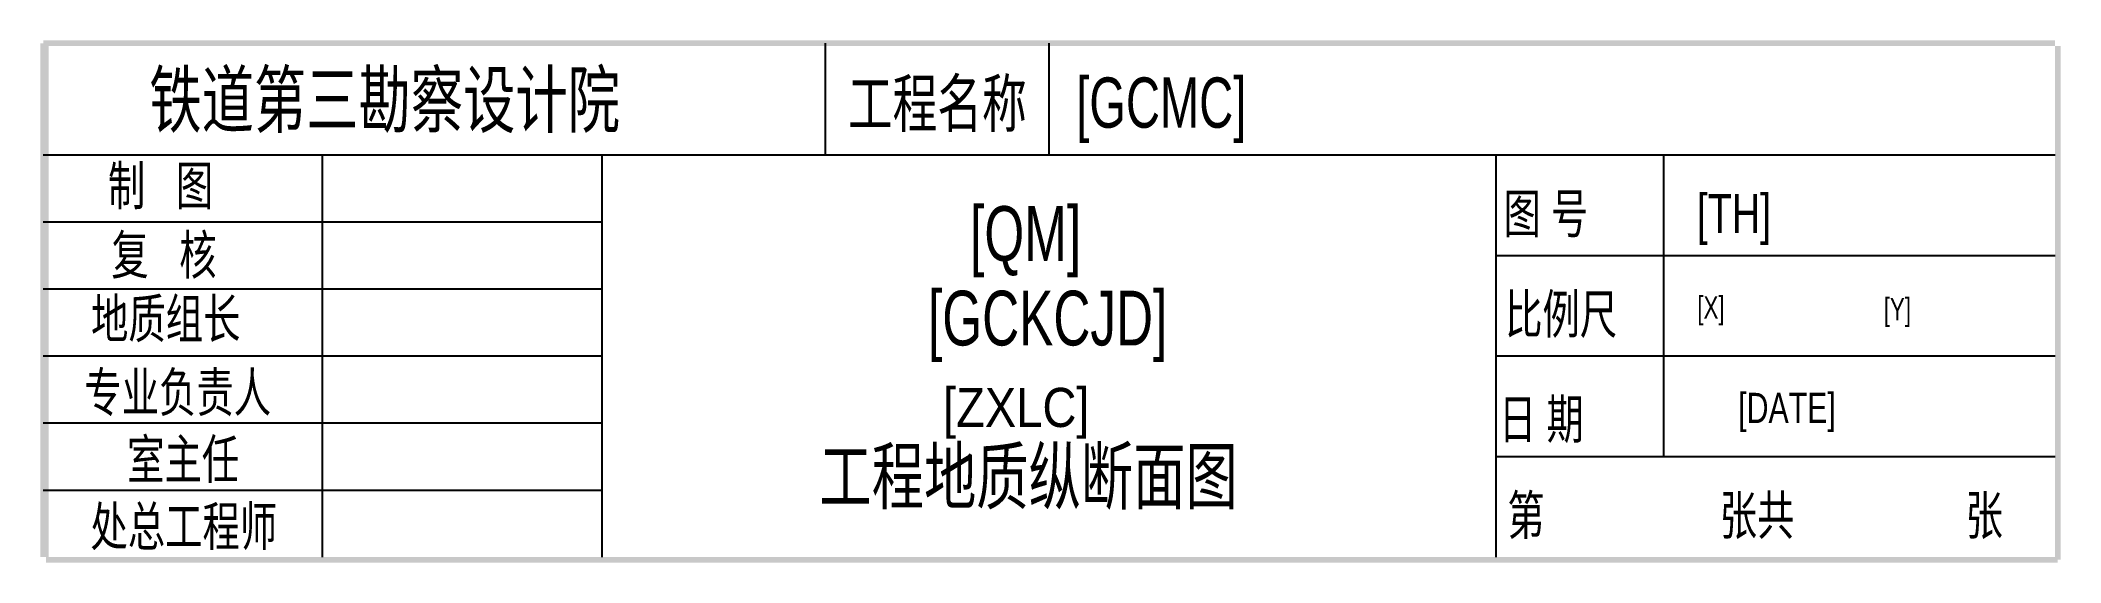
# Model space of a CAD drawing. Extents: x -180 to 0, y 0 to 46.
import ezdxf
from ezdxf.enums import TextEntityAlignment as Align

# ---------------------------------------------------------------- set-up
doc = ezdxf.new("R2010")
doc.units = 0
doc.layers.get('0').update_dxf_attribs({"linetype": 'CONTINUOUS'})
doc.styles.add('LZ_FONTS_FS', font='hxm.ttf', dxfattribs={"width": 0.7})

msp = doc.modelspace()

# ---------------------------------------------------------------- linework, layer by layer
for p, q in [((-110, 36), (-110, 46)), ((-90, 36), (-90, 46)), ((-180, 36), (0, 36)), ((-155, 0), (-155, 36)), ((-130, 0), (-130, 36)), ((-50, 0), (-50, 36)), ((-35, 9), (-35, 36)), ((-180, 30), (-130, 30)), ((-50, 27), (0, 27)), ((-180, 24), (-130, 24)), ((-180, 18), (-130, 18)), ((-50, 18), (0, 18)), ((-180, 12), (-130, 12)), ((-50, 9), (0, 9)), ((-180, 6), (-130, 6))]:
    msp.add_line(p, q)
for points in [[(-180.25, 0), (-179.75, 0), (-180.25, 46), (-179.75, 46)], [(-180, 46.25), (-180, 45.75), (0, 46.25), (0, 45.75)], [(-180, 0), (-179.5, 0), (-180, 46.16), (-179.5, 46.16)], [(0, -0.25), (0.5, -0.25), (0, 45.75), (0.5, 45.75)], [(-179.75, 0), (-179.75, -0.5), (0.25, 0), (0.25, -0.5)]]:
    msp.add_trace(points)

# ---------------------------------------------------------------- texts
at = {"style": 'LZ_FONTS_FS'}
for s, height, width, p in [('铁道第三勘察设计院', 4.9, 0.7, (-170.5, 38.5)), ('[GCMC]', 4.5, 0.7, (-87.57, 38.43)), ('图 号', 3.5, 0.7, (-49.35, 29)), ('[TH]', 3.5, 0.75, (-32.04, 29)), ('复   核', 3.5, 0.7, (-173.9, 25.3)), ('地质组长', 3.5, 0.7, (-175.72, 19.6)), ('比例尺', 3.5, 0.7, (-49.2, 20)), ('[X]', 2, 0.75, (-32.01, 21.34)), ('[Y]', 2, 0.75, (-15.33, 21.2)), ('专业负责人', 3.5, 0.7, (-176.32, 13)), ('日 期', 3.5, 0.7, (-49.75, 10.6)), ('[DATE]', 2.7, 0.75, (-28.34, 12)), ('室主任', 3.5, 0.7, (-172.49, 7)), ('工程地质纵断面图', 4.9, 0.7, (-110.55, 4.79)), ('第', 3.5, 0.7, (-49, 2)), ('张共', 3.5, 0.7, (-30, 2)), ('张', 3.5, 0.7, (-8, 2)), ('处总工程师', 3.5, 0.7, (-175.77, 1))]:
    msp.add_text(s, height=height, dxfattribs=dict(at, width=width)).set_placement(p)
at = {"style": 'LZ_FONTS_FS', "width": 0.7}
msp.add_text('工程名称', height=4.216, dxfattribs=at).set_placement((-108, 38.5), (-92, 38.5), align=Align.ALIGNED)
at = {"style": 'LZ_FONTS_FS'}
for s, height, width, p in [('[QM]', 4.9, 0.7, (-92.1, 26.51)), ('[GCKCJD]', 4.9, 0.7, (-90.13, 18.94)), ('[ZXLC]', 3.5, 0.9, (-92.94, 11.64))]:
    msp.add_text(s, height=height, dxfattribs=dict(at, width=width)).set_placement(p, align=Align.CENTER)
at = {"insert": (-174.21, 35), "char_height": 3.5, "width": 21.4512, "attachment_point": 1, "style": 'LZ_FONTS_FS'}
msp.add_mtext('制   图', dxfattribs=at)

doc.saveas('drawing.dxf')
